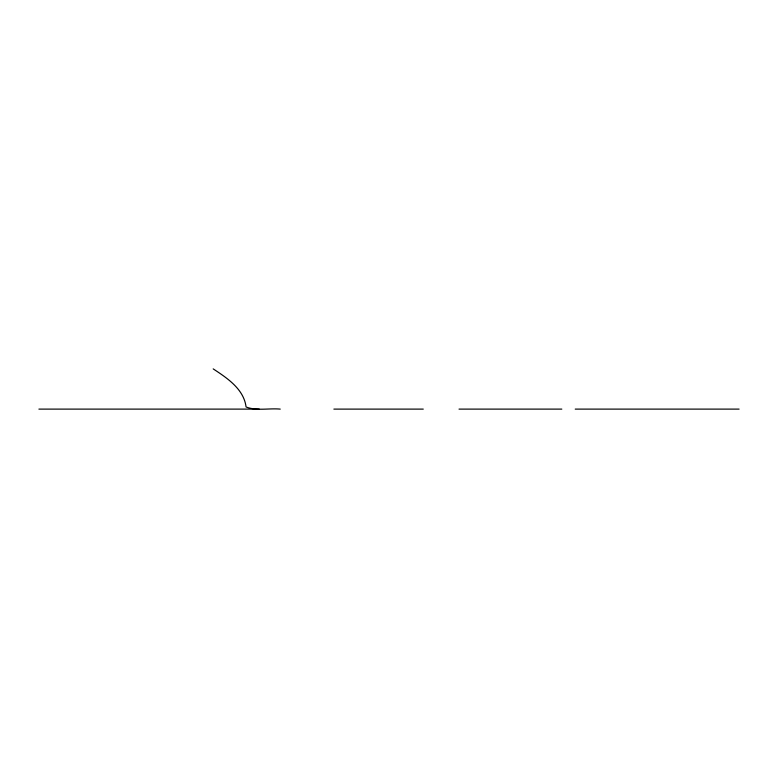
<?xml version="1.0" encoding="UTF-8"?>
<svg xmlns="http://www.w3.org/2000/svg" width="778" height="778" viewBox="0 0 778 778"><rect width="100%" height="100%" fill="white"/><g stroke="black" fill="none" stroke-linecap="round" stroke-linejoin="round"><path stroke-width="1.17" d="M38.9 409.111L259.23 409.111M333.879 409.111L423.261 409.111M459.02 409.111L561.813 409.111M575.224 409.111L739.1 409.111M280.245 409.111C269.032 408.071 256.75 411.085 246.072 406.991C243.864 389.107 227.186 378.098 213.201 368.889"/></g></svg>
